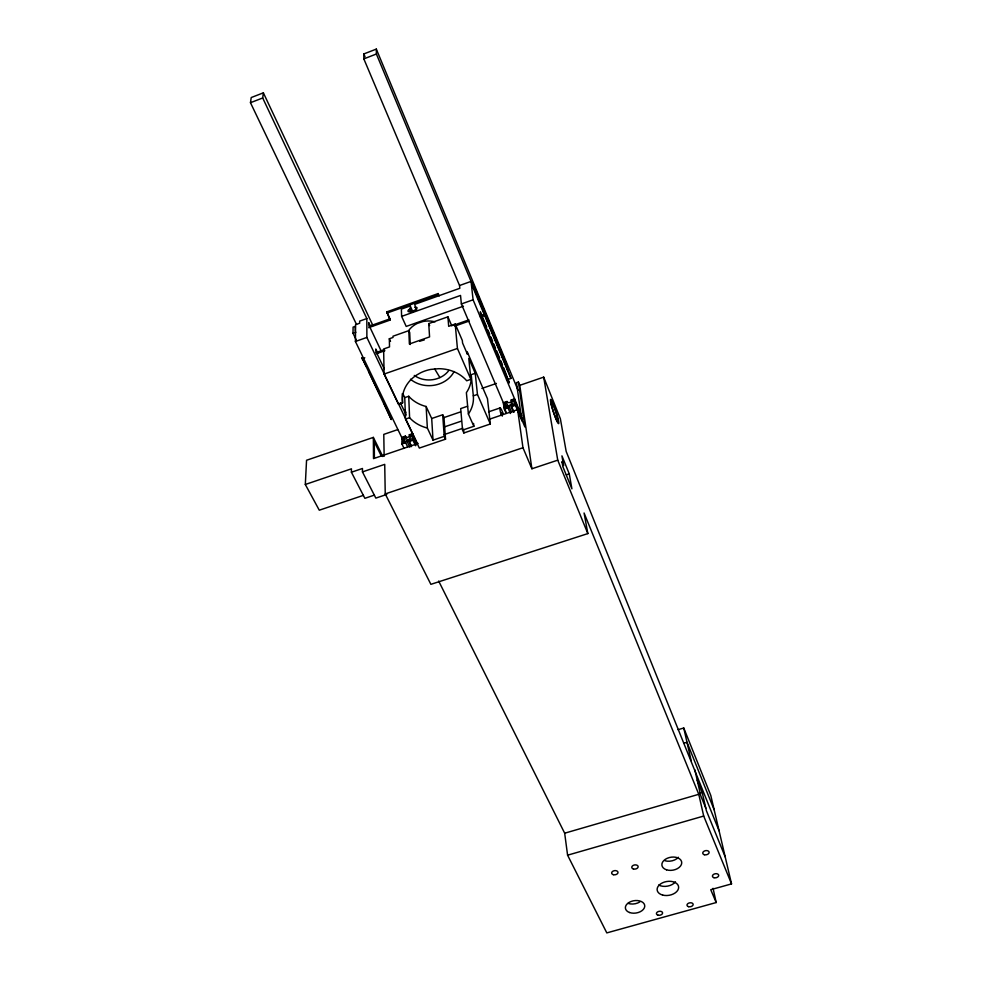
<?xml version="1.0" encoding="UTF-8"?>
<svg xmlns="http://www.w3.org/2000/svg" width="982" height="982" viewBox="0 0 982 982"><rect width="100%" height="100%" fill="white"/><g stroke="black" fill="none" stroke-linecap="round" stroke-linejoin="round"><path stroke-width="1.47" d="M383.925 403.099L391.29 419.572L361.916 357.546L365.918 365.82M386.834 494.412L375.836 498.107L362.456 471.9L362.468 468.475L351.409 472.232L364.874 498.316L374.437 495.1M416.061 309.833L414.785 304.334L459.822 288.291L459.551 285.517L363.831 58.871L363.843 53.936L376.315 49.1L518.079 390.333M355.263 331.18L355.312 326.343L353.09 327.129L353.017 333.242L356.294 340.054M403.209 440.513L355.423 341.478L355.582 324.686L359.658 323.225L359.67 321.114L366.838 318.561L262.697 97.979L263.372 92.836L251.22 97.537L250.471 102.705L356.466 324.367M351.409 472.232L351.446 468.819L305.316 484.482L319.273 510.198L363.438 495.345M305.316 484.482L306.556 460.263L373.344 437.395L382.833 456.52M514.016 412.268L511.634 406.622L512.85 405.419L510.395 404.891L506.602 407.555L508.001 407.849L510.395 413.496M521.688 418.651L515.169 403.111L513.967 404.302L511.524 403.786L511.389 402.804L513.476 400.742L514.887 401.049L521.982 417.988M504.822 407.702L503.619 404.891L504.834 403.7L507.252 404.216L507.387 405.198L505.288 407.26L503.889 406.953L505.976 413.385M411.2 445.632L409.224 441.495L410.464 440.292L408.193 439.715L404.363 442.366L405.676 442.698L407.665 446.835M416.172 444.871L412.87 437.972L411.63 439.175L409.359 438.598L411.483 435.542L412.784 435.861L416.749 444.171M403.111 442.379L401.785 439.617L403.025 438.414L405.284 438.991L403.148 442.06L401.847 441.728L401.92 443.974L403.921 448.111M406.757 438.88L405.431 436.118L404.191 437.309L408.107 437.309L410.267 435.235L408.954 434.916L412.685 433.639L412.784 435.861M250.471 102.705L262.697 97.979M363.831 58.871L376.388 54.01L376.315 49.1M459.551 285.517L471.053 281.417L376.388 54.01M368.667 327.681L390.026 320.095L386.785 311.883L438.156 293.569L439.175 295.926M386.81 313.135L438.242 294.809L438.156 293.569M413.041 312.239L410.218 305.954L401.368 309.109L401.626 316.376L406.204 326.429L463.43 306.188M414.932 307.317C421.352 306.58 411.348 313.221 409.457 311.711A2.627 1.215 -24.5 0 1 407.996 311.159L407.996 310.815A2.627 1.215 -24.5 0 1 409.506 309.269L410.366 308.962L410.218 305.954M369.158 326.245L389.989 318.831L386.785 311.883M353.017 333.242L355.865 332.235M401.626 316.376L460.533 295.447L461.368 303.954L505.485 407.739M355.423 341.478L366.875 337.427L366.838 318.561M461.368 303.954L473.091 299.805L471.053 281.417M410.243 344.535L409.715 332.64L408.807 330.639L392.984 336.225L393.021 337.464L389.326 338.765L389.523 346.904L383.631 348.991L384.085 374.068L398.496 404.314L402.571 402.915A35.573 30.246 -3.4 0 1 416.65 375.038L420.75 372.718A35.573 30.246 -3.4 0 1 430.791 369.416L438.733 368.692A35.573 30.246 -3.4 0 1 466.72 380.77L470.869 379.334L468.77 358.32L475.239 373.283L477.448 394.433L490.337 423.991L463.86 432.976L462.571 430.116L460.681 408.598L467.579 406.229M408.807 330.639L409.384 344.007L429.576 336.9L428.729 323.594L447.902 316.83L451.83 325.889M490.337 423.991L487.465 398.68L467.236 351.851L467.481 354.379L462.571 343.013L462.326 340.496L455.218 324.035L448.688 326.331L447.902 316.83M375.996 352.587L384.453 349.617M453.254 325.386L468.905 319.874M480.284 315.86L484.556 314.363L510.714 377.198L510.885 378.451L506.54 379.948M361.916 358.798L364.788 357.792M376.266 353.741L384.87 350.721M454.789 326.11L469.028 321.102M480.431 317.088L484.703 315.578L484.556 314.363M384.085 374.068L457.416 348.463L455.218 324.035M442.686 414.76L443.974 417.571L445.533 439.187L419.339 448.074L405.541 419.118L404.744 397.649L408.721 396.274A34.873 29.951 -3.3 0 0 426.139 406.499L431.699 418.516L433.025 440.157L444.22 436.352L442.686 414.76L431.699 418.516M462.571 430.116L473.852 426.286L468.389 414.011L466.376 392.665A34.873 29.951 -3.3 0 0 471.188 374.682L475.239 373.283M481.892 388.43L496.389 383.446M405.541 419.118L409.592 417.718A35.573 30.246 -3.4 0 0 427.354 428.029L433.025 440.157M468.389 414.011A35.573 30.246 -3.4 0 0 473.324 395.844L477.448 394.433M519.773 385.337L543.684 377.137L557.739 460.165L531.9 468.77L519.773 385.337L518.398 382.035L516.471 382.698L521.859 420.517M397.624 429.65L383.778 434.388L384.146 456.323M443.974 417.571L460.558 411.9M405.431 436.118L401.712 437.383L401.785 439.617M444.122 427.01L461.356 421.131M488.594 411.851L500.047 407.947A9.427 1.203 71.5 0 1 503.287 413.839M401.92 443.974L405.676 442.698M409.224 441.495L412.968 440.218L412.87 437.972M504.171 409.163L508.001 407.849M511.634 406.622L515.476 405.308L515.169 403.111M418.185 443.434L373.504 458.619L373.344 437.395M444.122 434.609L462.853 428.25M490.239 418.933L517.624 409.629L524.904 426.974L518.398 382.035M362.456 471.9L384.723 464.363L385.239 493.921L430.877 584.339L587.85 533.594L584.069 512.985L698.779 794.303L703.701 816.054L731.529 883.898L710.747 889.692L716.197 902.544L606.802 932.9L567.584 855.187L564.675 833.202L438.672 581.049M385.239 493.921L522.964 447.731L517.624 409.629M566.369 474.822L569.265 473.864L561.925 455.857L563.619 465.603L561.999 461.626L562.87 466.72L571.905 488.815L569.265 473.864M678.096 729.687L683.754 727.993L710.784 795.42L731.529 883.898M684.221 743.079L686.983 742.257L714.147 809.782M699.344 793.395L702.228 792.56L706.389 810.715L725.207 856.905M564.675 833.202L698.779 794.303M567.584 855.187L703.701 816.054M434.572 368.741L439.899 377.591M381.409 456.176L374.265 441.802L374.4 457.968M403.025 438.414L404.363 441.176M369.257 372.73L380.599 396.188M408.193 439.715L411.507 446.614M406.536 440.292L409.85 447.178M411.483 435.542L415.435 443.839M412.968 440.218L415.607 445.742M366.875 337.427L416.81 442.293M377.775 353.152L375.799 348.991L375.824 351.114L384.208 368.778M404.744 409.973L406.057 412.735M400.349 402.755L406.167 414.981M402.865 393.647L404.744 397.649M370.509 326.343L368.704 322.55L368.716 324.661L381.041 350.746M263.372 92.836L372.939 325.57M389.326 338.765L390.517 341.319M444.22 436.352L445.533 439.187M502.796 414.502L501.679 412.722L502.268 416.135M410.366 308.962L411.495 311.478M409.506 309.269L410.636 311.785M415.533 307.145L416.663 309.661M428.729 323.594L429.625 325.607M457.416 348.463L470.869 379.334M503.889 406.953L506.282 412.587M508.701 405.48L511.683 412.526M504.834 403.7L506.025 406.511M522.964 447.731L531.9 468.77M511.389 402.804L512.579 405.627M363.843 53.936L365.034 56.76M510.395 404.891L513.377 411.949M513.476 400.742L522.007 420.861M486.765 327.19L480.333 311.797L480.615 314.228L509.339 382.919L503.729 367.796M487.944 330.001L489.699 334.199M490.865 336.998L492.62 341.196M493.786 343.995L495.542 348.193M496.72 350.991L499.642 358M500.808 360.799L502.563 364.997M473.091 299.805L521.675 415.803M510.885 378.451L472.993 287.579L472.428 282.57L507.007 365.709L507.706 370.926M557.739 460.165L587.85 533.594M705.812 808.174L700.767 795.776L694.851 769.79M719.094 830.846L566.184 451.475L560.378 418.786L543.684 377.137M697.208 780.162L702.228 792.56M683.754 727.993L691.156 760.645M713.042 888.317L716.197 902.544M514.887 401.049L514.58 398.864L510.763 400.165L512.162 400.472L510.075 402.534L505.951 402.583L507.154 401.405L503.349 402.706L503.619 404.891M471.188 374.682L473.324 395.844M473.57 423.414L473.852 426.286M463.602 430.104L463.86 432.976M426.139 406.499L427.354 428.029M408.721 396.274L409.592 417.718M402.252 393.782L402.571 402.915M389.989 318.831L390.026 320.095M678.378 857.261A9.955 6.543 -9.6 0 1 664.839 860.711M675.456 881.848A10.777 6.997 -9.3 0 1 658.701 885.052M639.798 901.93A9.697 6.248 -8.4 0 1 628.112 903.379M501.323 415.288A9.427 1.203 71.5 0 1 500.047 407.947M454.101 371.54A27.115 23.458 -2.7 0 1 410.464 379.224M408.659 330.541A22.942 20.045 -2.6 0 1 417.436 323.36L423.119 321.495A22.942 20.045 -2.6 0 1 435.087 321.851M448.811 370.509A23.359 20.241 -2.7 0 1 414.294 375.443M419.793 341.306A23.359 20.241 -2.7 0 1 424.199 340.005M506.528 364.359L474.355 287.014L474.699 290.009L506.945 367.489L506.528 364.359M704.339 854.733A3.228 2.111 -10.5 0 0 709.127 852.388A3.228 2.111 -10.5 0 0 704.339 851.038A3.228 2.111 -10.5 0 0 704.339 854.733M658.001 915.15A3.106 1.976 -8.9 0 0 662.592 912.953A3.106 1.976 -8.9 0 0 657.915 911.713A3.106 1.976 -8.9 0 0 658.001 915.15M633.439 868.984A3.204 2.099 -8.7 0 0 638.14 866.664A3.204 2.099 -8.7 0 0 633.292 865.338A3.204 2.099 -8.7 0 0 633.439 868.984M666.557 869.819A10.004 6.543 -9.6 0 0 681.729 862.969A10.004 6.543 -9.6 0 0 667.109 858.342A10.004 6.543 -9.6 0 0 666.557 869.819M688.529 906.668A3.118 1.989 -9.7 0 0 693.157 904.459A3.118 1.989 -9.7 0 0 688.505 903.207A3.118 1.989 -9.7 0 0 688.529 906.668M713.975 877.712A3.179 2.05 -10.5 0 0 718.714 875.428A3.179 2.05 -10.5 0 0 714.012 874.127A3.179 2.05 -10.5 0 0 713.975 877.712M662.604 895.056A10.851 6.997 -9.3 0 0 678.648 887.311A10.851 6.997 -9.3 0 0 662.408 882.855A10.851 6.997 -9.3 0 0 662.604 895.056M629.585 912.524A9.759 6.248 -8.4 0 0 644.732 906.509A9.759 6.248 -8.4 0 0 630.874 901.55A9.759 6.248 -8.4 0 0 629.585 912.524M613.345 874.692A3.192 2.087 -8.1 0 0 617.997 872.384A3.192 2.087 -8.1 0 0 613.149 871.059A3.192 2.087 -8.1 0 0 613.345 874.692M551.111 403.774A12.754 1.228 71.7 0 0 558.341 423.475A12.754 1.228 71.7 0 0 554.499 407.37A12.754 1.228 71.7 0 0 551.111 403.774M551.233 404.547A11.6 1.117 71.7 0 0 557.813 422.456A11.6 1.117 71.7 0 0 554.314 407.837A11.6 1.117 71.7 0 0 551.233 404.547"/></g></svg>
